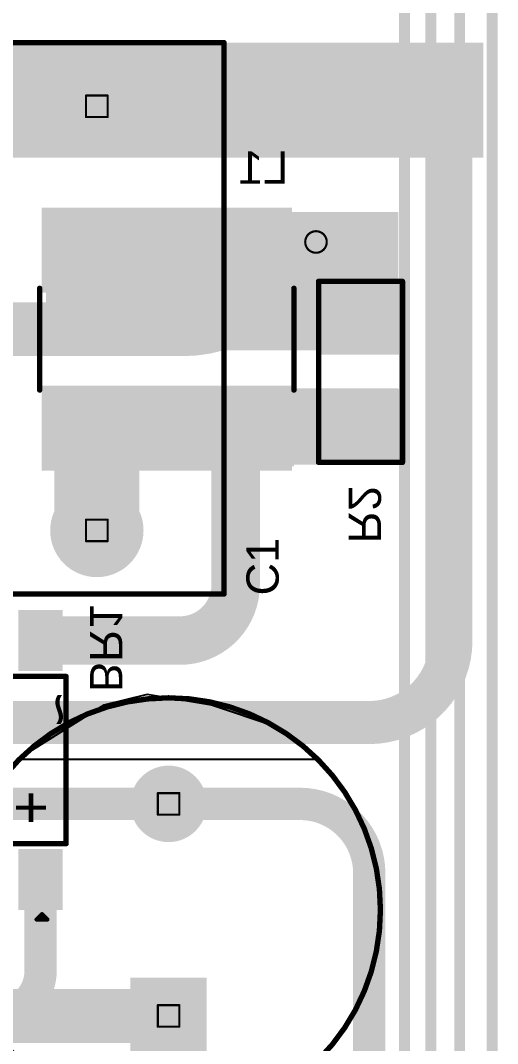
# Model space of a CAD drawing. Header units: inches. Extents: x 0 to 35.2, y -0.7 to 15.9.
# Drawn here: x 2.105 to 2.548, y 1.527 to 2.477 of the extents above; entities that cross this region are included whole.
import ezdxf

# ---------------------------------------------------------------- set-up
doc = ezdxf.new("R2010")
doc.units = ezdxf.units.IN
doc.header["$MEASUREMENT"] = 0
for name, color, linetype in [('Bottom Layer', 5, 'Continuous'), ('Bottom Overlay', 54, 'Continuous'), ('Bottom Paste', 16, 'Continuous'), ('Bottom Solder', 6, 'Continuous'), ('Drill Drawing', 1, 'Continuous'), ('GND1', 16, 'Continuous'), ('GND2', 76, 'Continuous'), ('Mechanical 6', 56, 'Continuous'), ('Multi-Layer', 9, 'Continuous'), ('Pad Holes', 156, 'Continuous'), ('Top Layer', 1, 'Continuous'), ('Top Overlay', 2, 'Continuous'), ('Top Solder', 216, 'Continuous'), ('Via Holes', 16, 'Continuous')]:
    doc.layers.add(name, color=color, linetype=linetype)
doc.styles.add('Arial', font='', dxfattribs={"height": 0.2})
doc.styles.get('Arial').set_extended_font_data('Arial')

# ---------------------------------------------------------------- blocks, each defined once
blk = doc.blocks.new('XRNR6045_470_H_M_B_17')
at = {"layer": 'Bottom Layer'}
for points in [[(-0.11811, 0.1122), (-0.04724, 0.1122), (-0.04724, -0.1122), (-0.11811, -0.1122)], [(0.04724, 0.1122), (0.11811, 0.1122), (0.11811, -0.1122), (0.04724, -0.1122)]]:
    blk.add_hatch(color=5, dxfattribs=at).paths.add_polyline_path(points)
at = {"layer": 'Bottom Paste'}
for points in [[(-0.11811, 0.1122), (-0.04724, 0.1122), (-0.04724, -0.1122), (-0.11811, -0.1122)], [(0.04724, 0.1122), (0.11811, 0.1122), (0.11811, -0.1122), (0.04724, -0.1122)]]:
    blk.add_hatch(color=16, dxfattribs=at).paths.add_polyline_path(points)
at = {"layer": 'Bottom Solder'}
for points in [[(-0.12211, 0.1162), (-0.04324, 0.1162), (-0.04324, -0.1162), (-0.12211, -0.1162)], [(0.04324, 0.1162), (0.12211, 0.1162), (0.12211, -0.1162), (0.04324, -0.1162)]]:
    blk.add_hatch(color=6, dxfattribs=at).paths.add_polyline_path(points)
at = {"layer": 'Bottom Overlay'}
for points in [[(0.04724, 0.11811, 0.005, 0.005, 0), (-0.04724, 0.11811, 0.005, 0.005, 0)], [(-0.04724, -0.11811, 0.005, 0.005, 0), (0.04724, -0.11811, 0.005, 0.005, 0)]]:
    blk.add_lwpolyline(points, format="xyseb", dxfattribs=at)
for points in [[(-0.04849, 0.11811, 0.0025, 0.0025, 1), (-0.04599, 0.11811, 0.0025, 0.0025, 1)], [(0.04599, 0.11811, 0.0025, 0.0025, 1), (0.04849, 0.11811, 0.0025, 0.0025, 1)], [(-0.04849, -0.11811, 0.0025, 0.0025, 1), (-0.04599, -0.11811, 0.0025, 0.0025, 1)], [(0.04599, -0.11811, 0.0025, 0.0025, 1), (0.04849, -0.11811, 0.0025, 0.0025, 1)]]:
    blk.add_lwpolyline(points, format="xyseb", close=True, dxfattribs=at)
blk = doc.blocks.new('R___1206_B_103')
at = {"layer": 'Bottom Layer'}
for points in [[(-0.08, 0.035), (-0.02, 0.035), (-0.02, -0.035), (-0.08, -0.035)], [(0.02, 0.035), (0.08, 0.035), (0.08, -0.035), (0.02, -0.035)]]:
    blk.add_hatch(color=5, dxfattribs=at).paths.add_polyline_path(points)
at = {"layer": 'Bottom Paste'}
for points in [[(-0.08, 0.035), (-0.02, 0.035), (-0.02, -0.035), (-0.08, -0.035)], [(0.02, 0.035), (0.08, 0.035), (0.08, -0.035), (0.02, -0.035)]]:
    blk.add_hatch(color=16, dxfattribs=at).paths.add_polyline_path(points)
at = {"layer": 'Bottom Solder'}
for points in [[(-0.084, 0.039), (-0.016, 0.039), (-0.016, -0.039), (-0.084, -0.039)], [(0.016, 0.039), (0.084, 0.039), (0.084, -0.039), (0.016, -0.039)]]:
    blk.add_hatch(color=6, dxfattribs=at).paths.add_polyline_path(points)
at = {"layer": 'Bottom Overlay'}
for points in [[(-0.084, -0.039, 0.005, 0.005, 0), (-0.084, 0.039, 0.005, 0.005, 0)], [(-0.084, 0.039, 0.005, 0.005, 0), (0.084, 0.039, 0.005, 0.005, 0)], [(0.084, -0.039, 0.005, 0.005, 0), (0.084, 0.039, 0.005, 0.005, 0)], [(0.084, -0.039, 0.005, 0.005, 0), (-0.084, -0.039, 0.005, 0.005, 0)]]:
    blk.add_lwpolyline(points, format="xyseb", dxfattribs=at)
for points in [[(-0.08525, 0.039, 0.0025, 0.0025, 1), (-0.08275, 0.039, 0.0025, 0.0025, 1)], [(-0.08525, 0.039, 0.0025, 0.0025, 1), (-0.08275, 0.039, 0.0025, 0.0025, 1)], [(0.08275, 0.039, 0.0025, 0.0025, 1), (0.08525, 0.039, 0.0025, 0.0025, 1)], [(0.08275, 0.039, 0.0025, 0.0025, 1), (0.08525, 0.039, 0.0025, 0.0025, 1)], [(-0.08525, -0.039, 0.0025, 0.0025, 1), (-0.08275, -0.039, 0.0025, 0.0025, 1)], [(-0.08525, -0.039, 0.0025, 0.0025, 1), (-0.08275, -0.039, 0.0025, 0.0025, 1)], [(0.08275, -0.039, 0.0025, 0.0025, 1), (0.08525, -0.039, 0.0025, 0.0025, 1)], [(0.08275, -0.039, 0.0025, 0.0025, 1), (0.08525, -0.039, 0.0025, 0.0025, 1)]]:
    blk.add_lwpolyline(points, format="xyseb", close=True, dxfattribs=at)
blk = doc.blocks.new('87EC0494_181')
at = {"layer": 'Bottom Layer'}
blk.add_hatch(color=5, dxfattribs=at).paths.add_polyline_path([(-0.12992, 0.0315), (-0.06692, 0.0315), (-0.06692, -0.0315), (-0.12992, -0.0315)])
h = blk.add_hatch(color=5, dxfattribs=at)
edge = h.paths.add_edge_path()
edge.add_arc((0.09843, 0), 0.0315, 0, 360)
at = {"layer": 'Bottom Solder'}
blk.add_hatch(color=6, dxfattribs=at).paths.add_polyline_path([(-0.13392, 0.0355), (-0.06292, 0.0355), (-0.06292, -0.0355), (-0.13392, -0.0355)])
h = blk.add_hatch(color=6, dxfattribs=at)
edge = h.paths.add_edge_path()
edge.add_arc((0.09843, 0), 0.0355, 0, 360)
at = {"layer": 'GND1'}
blk.add_hatch(color=16, dxfattribs=at).paths.add_polyline_path([(-0.12992, 0.0315), (-0.06692, 0.0315), (-0.06692, -0.0315), (-0.12992, -0.0315)])
h = blk.add_hatch(color=16, dxfattribs=at)
edge = h.paths.add_edge_path()
edge.add_arc((0.09843, 0), 0.0315, 0, 360)
at = {"layer": 'GND2'}
blk.add_hatch(color=76, dxfattribs=at).paths.add_polyline_path([(-0.12992, 0.0315), (-0.06692, 0.0315), (-0.06692, -0.0315), (-0.12992, -0.0315)])
h = blk.add_hatch(color=76, dxfattribs=at)
edge = h.paths.add_edge_path()
edge.add_arc((0.09843, 0), 0.0315, 0, 360)
at = {"layer": 'Multi-Layer'}
blk.add_hatch(color=9, dxfattribs=at).paths.add_polyline_path([(-0.12992, 0.0315), (-0.06692, 0.0315), (-0.06692, -0.0315), (-0.12992, -0.0315)])
h = blk.add_hatch(color=9, dxfattribs=at)
edge = h.paths.add_edge_path()
edge.add_arc((0.09843, 0), 0.0315, 0, 360)
at = {"layer": 'Pad Holes'}
h = blk.add_hatch(color=7, dxfattribs=at)
edge = h.paths.add_edge_path()
edge.add_arc((-0.09842, 0), 0.01969, 0, 360)
h = blk.add_hatch(color=7, dxfattribs=at)
edge = h.paths.add_edge_path()
edge.add_arc((0.09842, 0), 0.01969, 0, 360)
at = {"layer": 'Top Layer'}
blk.add_hatch(color=1, dxfattribs=at).paths.add_polyline_path([(-0.12992, 0.0315), (-0.06692, 0.0315), (-0.06692, -0.0315), (-0.12992, -0.0315)])
h = blk.add_hatch(color=1, dxfattribs=at)
edge = h.paths.add_edge_path()
edge.add_arc((0.09843, 0), 0.0315, 0, 360)
at = {"layer": 'Top Solder'}
blk.add_hatch(color=216, dxfattribs=at).paths.add_polyline_path([(-0.13392, 0.0355), (-0.06292, 0.0355), (-0.06292, -0.0355), (-0.13392, -0.0355)])
h = blk.add_hatch(color=216, dxfattribs=at)
edge = h.paths.add_edge_path()
edge.add_arc((0.09843, 0), 0.0355, 0, 360)
at = {"layer": 'Top Overlay'}
for p, q in [((0.14, 0.14), (0.14, 0.14)), ((0.14, 0.14), (0.14, -0.14)), ((0.19, 0.06), (0.14, 0.14)), ((0.2, 0.02), (0.19, 0.06)), ((0.19, -0.04), (0.2, 0.02)), ((0.17, -0.1), (0.19, -0.04)), ((0.14, -0.14), (0.17, -0.1))]:
    blk.add_line(p, q, dxfattribs=at)
for points in [[(0.19685, 0, 0.005, 0.005, 1), (-0.19685, 0, 0.005, 0.005, 1)], [(-0.16125, 0.03, 0.0025, 0.0025, 1), (-0.15875, 0.03, 0.0025, 0.0025, 1)], [(-0.1981, 0, 0.0025, 0.0025, 1), (-0.1956, 0, 0.0025, 0.0025, 1)], [(-0.18125, 0, 0.0025, 0.0025, 1), (-0.17875, 0, 0.0025, 0.0025, 1)], [(-0.14125, 0, 0.0025, 0.0025, 1), (-0.13875, 0, 0.0025, 0.0025, 1)], [(0.1956, 0, 0.0025, 0.0025, 1), (0.1981, 0, 0.0025, 0.0025, 1)], [(-0.16125, -0.03, 0.0025, 0.0025, 1), (-0.15875, -0.03, 0.0025, 0.0025, 1)]]:
    blk.add_lwpolyline(points, format="xyseb", close=True, dxfattribs=at)
for points in [[(-0.16, 0.03, 0.005, 0.005, 0), (-0.16, -0.03, 0.005, 0.005, 0)], [(-0.18, 0, 0.005, 0.005, 0), (-0.14, 0, 0.005, 0.005, 0)]]:
    blk.add_lwpolyline(points, format="xyseb", dxfattribs=at)
blk = doc.blocks.new('B32921C3104M000_186')
at = {"layer": 'Bottom Layer'}
h = blk.add_hatch(color=5, dxfattribs=at)
edge = h.paths.add_edge_path()
edge.add_arc((-0.19685, 0), 0.03937, 0, 360)
h = blk.add_hatch(color=5, dxfattribs=at)
edge = h.paths.add_edge_path()
edge.add_arc((0.19685, 0), 0.03937, 0, 360)
at = {"layer": 'Bottom Solder'}
h = blk.add_hatch(color=6, dxfattribs=at)
edge = h.paths.add_edge_path()
edge.add_arc((-0.19685, 0), 0.04337, 0, 360)
h = blk.add_hatch(color=6, dxfattribs=at)
edge = h.paths.add_edge_path()
edge.add_arc((0.19685, 0), 0.04337, 0, 360)
at = {"layer": 'GND1'}
h = blk.add_hatch(color=16, dxfattribs=at)
edge = h.paths.add_edge_path()
edge.add_arc((-0.19685, 0), 0.03937, 0, 360)
h = blk.add_hatch(color=16, dxfattribs=at)
edge = h.paths.add_edge_path()
edge.add_arc((0.19685, 0), 0.03937, 0, 360)
at = {"layer": 'GND2'}
h = blk.add_hatch(color=76, dxfattribs=at)
edge = h.paths.add_edge_path()
edge.add_arc((-0.19685, 0), 0.03937, 0, 360)
h = blk.add_hatch(color=76, dxfattribs=at)
edge = h.paths.add_edge_path()
edge.add_arc((0.19685, 0), 0.03937, 0, 360)
at = {"layer": 'Multi-Layer'}
h = blk.add_hatch(color=9, dxfattribs=at)
edge = h.paths.add_edge_path()
edge.add_arc((-0.19685, 0), 0.03937, 0, 360)
h = blk.add_hatch(color=9, dxfattribs=at)
edge = h.paths.add_edge_path()
edge.add_arc((0.19685, 0), 0.03937, 0, 360)
at = {"layer": 'Pad Holes'}
h = blk.add_hatch(color=7, dxfattribs=at)
edge = h.paths.add_edge_path()
edge.add_arc((-0.19685, 0), 0.01969, 0, 360)
h = blk.add_hatch(color=7, dxfattribs=at)
edge = h.paths.add_edge_path()
edge.add_arc((0.19685, 0), 0.01969, 0, 360)
at = {"layer": 'Top Layer'}
h = blk.add_hatch(color=1, dxfattribs=at)
edge = h.paths.add_edge_path()
edge.add_arc((-0.19685, 0), 0.03937, 0, 360)
h = blk.add_hatch(color=1, dxfattribs=at)
edge = h.paths.add_edge_path()
edge.add_arc((0.19685, 0), 0.03937, 0, 360)
at = {"layer": 'Top Solder'}
h = blk.add_hatch(color=216, dxfattribs=at)
edge = h.paths.add_edge_path()
edge.add_arc((-0.19685, 0), 0.04337, 0, 360)
h = blk.add_hatch(color=216, dxfattribs=at)
edge = h.paths.add_edge_path()
edge.add_arc((0.19685, 0), 0.04337, 0, 360)
at = {"layer": 'Top Overlay'}
for points in [[(0.25591, 0.11811, 0.005, 0.005, 0), (-0.25591, 0.11811, 0.005, 0.005, 0)], [(-0.25591, -0.11811, 0.005, 0.005, 0), (-0.25591, 0.11811, 0.005, 0.005, 0)], [(0.25591, -0.11811, 0.005, 0.005, 0), (0.25591, 0.11811, 0.005, 0.005, 0)], [(0.25591, -0.11811, 0.005, 0.005, 0), (-0.25591, -0.11811, 0.005, 0.005, 0)]]:
    blk.add_lwpolyline(points, format="xyseb", dxfattribs=at)
for points in [[(-0.25716, 0.11811, 0.0025, 0.0025, 1), (-0.25466, 0.11811, 0.0025, 0.0025, 1)], [(-0.25716, 0.11811, 0.0025, 0.0025, 1), (-0.25466, 0.11811, 0.0025, 0.0025, 1)], [(0.25466, 0.11811, 0.0025, 0.0025, 1), (0.25716, 0.11811, 0.0025, 0.0025, 1)], [(0.25466, 0.11811, 0.0025, 0.0025, 1), (0.25716, 0.11811, 0.0025, 0.0025, 1)], [(-0.25716, -0.11811, 0.0025, 0.0025, 1), (-0.25466, -0.11811, 0.0025, 0.0025, 1)], [(-0.25716, -0.11811, 0.0025, 0.0025, 1), (-0.25466, -0.11811, 0.0025, 0.0025, 1)], [(0.25466, -0.11811, 0.0025, 0.0025, 1), (0.25716, -0.11811, 0.0025, 0.0025, 1)], [(0.25466, -0.11811, 0.0025, 0.0025, 1), (0.25716, -0.11811, 0.0025, 0.0025, 1)]]:
    blk.add_lwpolyline(points, format="xyseb", close=True, dxfattribs=at)
blk = doc.blocks.new('LMBS_1_B_188')
at = {"layer": 'Bottom Layer'}
for points in [[(-0.13523, 0.09528), (-0.08661, 0.09528), (-0.08661, 0.0622), (-0.13523, 0.0622)], [(0.08661, 0.09528), (0.13523, 0.09528), (0.13523, 0.0622), (0.08661, 0.0622)], [(-0.13523, -0.0622), (-0.08661, -0.0622), (-0.08661, -0.09528), (-0.13523, -0.09528)], [(0.08661, -0.0622), (0.13523, -0.0622), (0.13523, -0.09528), (0.08661, -0.09528)]]:
    blk.add_hatch(color=5, dxfattribs=at).paths.add_polyline_path(points)
at = {"layer": 'Bottom Paste'}
for points in [[(-0.13523, 0.09528), (-0.08661, 0.09528), (-0.08661, 0.0622), (-0.13523, 0.0622)], [(0.08661, 0.09528), (0.13523, 0.09528), (0.13523, 0.0622), (0.08661, 0.0622)], [(-0.13523, -0.0622), (-0.08661, -0.0622), (-0.08661, -0.09528), (-0.13523, -0.09528)], [(0.08661, -0.0622), (0.13523, -0.0622), (0.13523, -0.09528), (0.08661, -0.09528)]]:
    blk.add_hatch(color=16, dxfattribs=at).paths.add_polyline_path(points)
at = {"layer": 'Bottom Solder'}
for points in [[(-0.13923, 0.09928), (-0.08261, 0.09928), (-0.08261, 0.0582), (-0.13923, 0.0582)], [(0.08261, 0.09928), (0.13923, 0.09928), (0.13923, 0.0582), (0.08261, 0.0582)], [(-0.13923, -0.0582), (-0.08261, -0.0582), (-0.08261, -0.09928), (-0.13923, -0.09928)], [(0.08261, -0.0582), (0.13923, -0.0582), (0.13923, -0.09928), (0.08261, -0.09928)]]:
    blk.add_hatch(color=6, dxfattribs=at).paths.add_polyline_path(points)
at = {"layer": 'Bottom Overlay'}
for points in [[(-0.07761, 0.10241, 0.005, 0.005, 0), (0.07761, 0.10241, 0.005, 0.005, 0)], [(-0.07761, 0.10241, 0.005, 0.005, 0), (-0.07761, -0.10241, 0.005, 0.005, 0)], [(0.07761, 0.10241, 0.005, 0.005, 0), (0.07761, -0.10241, 0.005, 0.005, 0)], [(-0.148, -0.075, 0.00394, 0.00394, 0), (-0.143, -0.08, 0.00394, 0.00394, 0)], [(-0.148, -0.075, 0.00394, 0.00394, 0), (-0.148, -0.085, 0.00394, 0.00394, 0)], [(-0.143, -0.08, 0.00394, 0.00394, 0), (-0.148, -0.085, 0.00394, 0.00394, 0)], [(-0.07761, -0.10241, 0.005, 0.005, 0), (0.07761, -0.10241, 0.005, 0.005, 0)]]:
    blk.add_lwpolyline(points, format="xyseb", dxfattribs=at)
for points in [[(-0.07886, 0.10241, 0.0025, 0.0025, 1), (-0.07636, 0.10241, 0.0025, 0.0025, 1)], [(-0.07886, 0.10241, 0.0025, 0.0025, 1), (-0.07636, 0.10241, 0.0025, 0.0025, 1)], [(0.07636, 0.10241, 0.0025, 0.0025, 1), (0.07886, 0.10241, 0.0025, 0.0025, 1)], [(0.07636, 0.10241, 0.0025, 0.0025, 1), (0.07886, 0.10241, 0.0025, 0.0025, 1)], [(-0.14898, -0.075, 0.00197, 0.00197, 1), (-0.14702, -0.075, 0.00197, 0.00197, 1)], [(-0.14898, -0.075, 0.00197, 0.00197, 1), (-0.14702, -0.075, 0.00197, 0.00197, 1)], [(-0.14898, -0.085, 0.00197, 0.00197, 1), (-0.14702, -0.085, 0.00197, 0.00197, 1)], [(-0.14898, -0.085, 0.00197, 0.00197, 1), (-0.14702, -0.085, 0.00197, 0.00197, 1)], [(-0.14398, -0.08, 0.00197, 0.00197, 1), (-0.14202, -0.08, 0.00197, 0.00197, 1)], [(-0.14398, -0.08, 0.00197, 0.00197, 1), (-0.14202, -0.08, 0.00197, 0.00197, 1)], [(-0.07886, -0.10241, 0.0025, 0.0025, 1), (-0.07636, -0.10241, 0.0025, 0.0025, 1)], [(-0.07886, -0.10241, 0.0025, 0.0025, 1), (-0.07636, -0.10241, 0.0025, 0.0025, 1)], [(0.07636, -0.10241, 0.0025, 0.0025, 1), (0.07886, -0.10241, 0.0025, 0.0025, 1)], [(0.07636, -0.10241, 0.0025, 0.0025, 1), (0.07886, -0.10241, 0.0025, 0.0025, 1)]]:
    blk.add_lwpolyline(points, format="xyseb", close=True, dxfattribs=at)
at = {"layer": 'Bottom Overlay', "style": 'Arial', "text_generation_flag": 2}
for s, p in [('-', (-0.06024, 0.0967)), ('+', (-0.06024, -0.05078))]:
    blk.add_text(s, height=0.03937, rotation=180, dxfattribs=at).set_placement(p)
for p in [(0.063, 0.035), (0.063, -0.115)]:
    blk.add_text('~', height=0.03937, dxfattribs=at).set_placement(p)

msp = doc.modelspace()

# ---------------------------------------------------------------- hatches: boundary and pattern name
at = {"layer": 'Bottom Layer'}
for points in [[(1.40637, 2.34918), (2.535, 2.34918), (2.535, 2.45591), (1.40637, 2.45591)], [(2.1288, 2.17035), (2.456, 2.17035), (2.456, 2.29879), (2.1288, 2.29879)], [(2.1288, 2.0642), (2.456, 2.0642), (2.456, 2.13507), (2.1288, 2.13507)], [(2.1288, 2.06257), (2.35911, 2.06257), (2.35911, 2.13343), (2.1288, 2.13343)], [(2.13663, 2.00315), (2.21537, 2.00315), (2.21537, 2.115), (2.13663, 2.115)]]:
    msp.add_hatch(color=5, dxfattribs=at).paths.add_polyline_path(points)
h = msp.add_hatch(color=5, dxfattribs=at)
edge = h.paths.add_edge_path()
edge.add_arc((2.37961, 2.2709), 0.01969, 0, 360)
at = {"layer": 'GND1'}
h = msp.add_hatch(color=16, dxfattribs=at)
edge = h.paths.add_edge_path()
edge.add_arc((2.37961, 2.2709), 0.01969, 0, 360)
at = {"layer": 'GND2'}
h = msp.add_hatch(color=76, dxfattribs=at)
edge = h.paths.add_edge_path()
edge.add_arc((2.37961, 2.2709), 0.01969, 0, 360)
at = {"layer": 'Top Layer'}
h = msp.add_hatch(color=1, dxfattribs=at)
edge = h.paths.add_edge_path()
edge.add_arc((2.37961, 2.2709), 0.01969, 0, 360)
at = {"layer": 'Via Holes'}
h = msp.add_hatch(color=7, dxfattribs=at)
edge = h.paths.add_edge_path()
edge.add_arc((2.37961, 2.2709), 0.00984, 0, 360)

# ---------------------------------------------------------------- linework, layer by layer
at = {"layer": 'Bottom Layer'}
for points in [[(2.375, 2.39685, 0.04, 0.04, 0), (2.47669, 2.39685, 0.04, 0.04, 0)], [(2.47669, 2.39685, 0.04, 0.04, -0.414214), (2.505, 2.36854, 0.04, 0.04, 0)], [(2.505, 1.90072, 0.04, 0.04, 0), (2.505, 2.36854, 0.04, 0.04, 0)], [(2.30241, 2.10433, 0.045, 0.045, -0.414214), (2.305, 2.10174, 0.045, 0.045, 0)], [(2.305, 1.95274, 0.045, 0.045, 0), (2.305, 2.10174, 0.045, 0.045, 0)], [(2.305, 1.95274, 0.045, 0.045, -0.414214), (2.25318, 1.90092, 0.045, 0.045, 0)], [(2.1308, 1.90092, 0.045, 0.045, 0), (2.25318, 1.90092, 0.045, 0.045, 0)], [(2.505, 1.90072, 0.04, 0.04, -0.414214), (2.42911, 1.82483, 0.04, 0.04, 0)], [(1.88365, 1.82483, 0.04, 0.04, 0), (2.42911, 1.82483, 0.04, 0.04, 0)], [(1.96626, 1.74935, 0.03, 0.03, 0), (2.24263, 1.74935, 0.03, 0.03, 0)], [(2.24263, 1.74935, 0.03, 0.03, 0), (2.36476, 1.74935, 0.03, 0.03, 0)], [(2.36476, 1.74935, 0.03, 0.03, -0.414214), (2.42911, 1.685, 0.03, 0.03, 0)], [(2.42911, 1.41411, 0.03, 0.03, 0), (2.42911, 1.685, 0.03, 0.03, 0)], [(2.12374, 1.59433, 0.03, 0.03, 0), (2.12374, 1.67908, 0.03, 0.03, 0)], [(2.12374, 1.59433, 0.03, 0.03, -0.414214), (2.08256, 1.55315, 0.03, 0.03, 0)]]:
    msp.add_lwpolyline(points, format="xyseb", dxfattribs=at)
for points in [[(2.365, 2.39685, 0.02, 0.02, 1), (2.385, 2.39685, 0.02, 0.02, 1)], [(2.46669, 2.39685, 0.02, 0.02, 1), (2.48669, 2.39685, 0.02, 0.02, 1)], [(2.46669, 2.39685, 0.02, 0.02, 1), (2.48669, 2.39685, 0.02, 0.02, 1)], [(2.495, 2.36854, 0.02, 0.02, 1), (2.515, 2.36854, 0.02, 0.02, 1)], [(2.495, 2.36854, 0.02, 0.02, 1), (2.515, 2.36854, 0.02, 0.02, 1)], [(2.29116, 2.10433, 0.0225, 0.0225, 1), (2.31366, 2.10433, 0.0225, 0.0225, 1)], [(2.29375, 2.10174, 0.0225, 0.0225, 1), (2.31625, 2.10174, 0.0225, 0.0225, 1)], [(2.29375, 2.10174, 0.0225, 0.0225, 1), (2.31625, 2.10174, 0.0225, 0.0225, 1)], [(2.29375, 1.95274, 0.0225, 0.0225, 1), (2.31625, 1.95274, 0.0225, 0.0225, 1)], [(2.29375, 1.95274, 0.0225, 0.0225, 1), (2.31625, 1.95274, 0.0225, 0.0225, 1)], [(2.11955, 1.90092, 0.0225, 0.0225, 1), (2.14205, 1.90092, 0.0225, 0.0225, 1)], [(2.24193, 1.90092, 0.0225, 0.0225, 1), (2.26443, 1.90092, 0.0225, 0.0225, 1)], [(2.24193, 1.90092, 0.0225, 0.0225, 1), (2.26443, 1.90092, 0.0225, 0.0225, 1)], [(2.495, 1.90072, 0.02, 0.02, 1), (2.515, 1.90072, 0.02, 0.02, 1)], [(2.495, 1.90072, 0.02, 0.02, 1), (2.515, 1.90072, 0.02, 0.02, 1)], [(2.41911, 1.82483, 0.02, 0.02, 1), (2.43911, 1.82483, 0.02, 0.02, 1)], [(2.41911, 1.82483, 0.02, 0.02, 1), (2.43911, 1.82483, 0.02, 0.02, 1)], [(2.23514, 1.74935, 0.015, 0.015, 1), (2.25014, 1.74935, 0.015, 0.015, 1)], [(2.23514, 1.74935, 0.015, 0.015, 1), (2.25014, 1.74935, 0.015, 0.015, 1)], [(2.35726, 1.74935, 0.015, 0.015, 1), (2.37226, 1.74935, 0.015, 0.015, 1)], [(2.35726, 1.74935, 0.015, 0.015, 1), (2.37226, 1.74935, 0.015, 0.015, 1)], [(2.42161, 1.685, 0.015, 0.015, 1), (2.43661, 1.685, 0.015, 0.015, 1)], [(2.42161, 1.685, 0.015, 0.015, 1), (2.43661, 1.685, 0.015, 0.015, 1)], [(2.11624, 1.67908, 0.015, 0.015, 1), (2.13124, 1.67908, 0.015, 0.015, 1)], [(2.11624, 1.59433, 0.015, 0.015, 1), (2.13124, 1.59433, 0.015, 0.015, 1)], [(2.11624, 1.59433, 0.015, 0.015, 1), (2.13124, 1.59433, 0.015, 0.015, 1)]]:
    msp.add_lwpolyline(points, format="xyseb", close=True, dxfattribs=at)
at = {"layer": 'Drill Drawing'}
for points in [[(2.166, 2.40685, 0.002, 0.002, 0), (2.186, 2.40685, 0.002, 0.002, 0)], [(2.166, 2.38685, 0.002, 0.002, 0), (2.166, 2.40685, 0.002, 0.002, 0)], [(2.186, 2.38685, 0.002, 0.002, 0), (2.186, 2.40685, 0.002, 0.002, 0)], [(2.166, 2.38685, 0.002, 0.002, 0), (2.186, 2.38685, 0.002, 0.002, 0)], [(2.166, 2.01315, 0.002, 0.002, 0), (2.186, 2.01315, 0.002, 0.002, 0)], [(2.166, 1.99315, 0.002, 0.002, 0), (2.166, 2.01315, 0.002, 0.002, 0)], [(2.186, 1.99315, 0.002, 0.002, 0), (2.186, 2.01315, 0.002, 0.002, 0)], [(2.166, 1.99315, 0.002, 0.002, 0), (2.186, 1.99315, 0.002, 0.002, 0)], [(2.23264, 1.75935, 0.002, 0.002, 0), (2.25264, 1.75935, 0.002, 0.002, 0)], [(2.23264, 1.73935, 0.002, 0.002, 0), (2.23264, 1.75935, 0.002, 0.002, 0)], [(2.25264, 1.73935, 0.002, 0.002, 0), (2.25264, 1.75935, 0.002, 0.002, 0)], [(2.23264, 1.73935, 0.002, 0.002, 0), (2.25264, 1.73935, 0.002, 0.002, 0)], [(2.23264, 1.5625, 0.002, 0.002, 0), (2.25264, 1.5625, 0.002, 0.002, 0)], [(2.23264, 1.5425, 0.002, 0.002, 0), (2.23264, 1.5625, 0.002, 0.002, 0)], [(2.25264, 1.5425, 0.002, 0.002, 0), (2.25264, 1.5625, 0.002, 0.002, 0)], [(2.23264, 1.5425, 0.002, 0.002, 0), (2.25264, 1.5425, 0.002, 0.002, 0)]]:
    msp.add_lwpolyline(points, format="xyseb", dxfattribs=at)
for points in [[(2.1655, 2.40685, 0.001, 0.001, 1), (2.1665, 2.40685, 0.001, 0.001, 1)], [(2.1655, 2.40685, 0.001, 0.001, 1), (2.1665, 2.40685, 0.001, 0.001, 1)], [(2.1855, 2.40685, 0.001, 0.001, 1), (2.1865, 2.40685, 0.001, 0.001, 1)], [(2.1855, 2.40685, 0.001, 0.001, 1), (2.1865, 2.40685, 0.001, 0.001, 1)], [(2.1655, 2.38685, 0.001, 0.001, 1), (2.1665, 2.38685, 0.001, 0.001, 1)], [(2.1655, 2.38685, 0.001, 0.001, 1), (2.1665, 2.38685, 0.001, 0.001, 1)], [(2.1855, 2.38685, 0.001, 0.001, 1), (2.1865, 2.38685, 0.001, 0.001, 1)], [(2.1855, 2.38685, 0.001, 0.001, 1), (2.1865, 2.38685, 0.001, 0.001, 1)], [(2.38961, 2.2709, 0.002, 0.002, 1), (2.36961, 2.2709, 0.002, 0.002, 1)], [(2.36911, 2.2709, 0.001, 0.001, 1), (2.37011, 2.2709, 0.001, 0.001, 1)], [(2.38911, 2.2709, 0.001, 0.001, 1), (2.39011, 2.2709, 0.001, 0.001, 1)], [(2.1655, 2.01315, 0.001, 0.001, 1), (2.1665, 2.01315, 0.001, 0.001, 1)], [(2.1655, 2.01315, 0.001, 0.001, 1), (2.1665, 2.01315, 0.001, 0.001, 1)], [(2.1855, 2.01315, 0.001, 0.001, 1), (2.1865, 2.01315, 0.001, 0.001, 1)], [(2.1855, 2.01315, 0.001, 0.001, 1), (2.1865, 2.01315, 0.001, 0.001, 1)], [(2.1655, 1.99315, 0.001, 0.001, 1), (2.1665, 1.99315, 0.001, 0.001, 1)], [(2.1655, 1.99315, 0.001, 0.001, 1), (2.1665, 1.99315, 0.001, 0.001, 1)], [(2.1855, 1.99315, 0.001, 0.001, 1), (2.1865, 1.99315, 0.001, 0.001, 1)], [(2.1855, 1.99315, 0.001, 0.001, 1), (2.1865, 1.99315, 0.001, 0.001, 1)], [(2.23213, 1.75935, 0.001, 0.001, 1), (2.23313, 1.75935, 0.001, 0.001, 1)], [(2.23213, 1.75935, 0.001, 0.001, 1), (2.23313, 1.75935, 0.001, 0.001, 1)], [(2.25213, 1.75935, 0.001, 0.001, 1), (2.25313, 1.75935, 0.001, 0.001, 1)], [(2.25213, 1.75935, 0.001, 0.001, 1), (2.25313, 1.75935, 0.001, 0.001, 1)], [(2.23213, 1.73935, 0.001, 0.001, 1), (2.23313, 1.73935, 0.001, 0.001, 1)], [(2.23213, 1.73935, 0.001, 0.001, 1), (2.23313, 1.73935, 0.001, 0.001, 1)], [(2.25213, 1.73935, 0.001, 0.001, 1), (2.25313, 1.73935, 0.001, 0.001, 1)], [(2.25213, 1.73935, 0.001, 0.001, 1), (2.25313, 1.73935, 0.001, 0.001, 1)], [(2.23213, 1.5625, 0.001, 0.001, 1), (2.23313, 1.5625, 0.001, 0.001, 1)], [(2.23213, 1.5625, 0.001, 0.001, 1), (2.23313, 1.5625, 0.001, 0.001, 1)], [(2.25213, 1.5625, 0.001, 0.001, 1), (2.25313, 1.5625, 0.001, 0.001, 1)], [(2.25213, 1.5625, 0.001, 0.001, 1), (2.25313, 1.5625, 0.001, 0.001, 1)], [(2.23213, 1.5425, 0.001, 0.001, 1), (2.23313, 1.5425, 0.001, 0.001, 1)], [(2.23213, 1.5425, 0.001, 0.001, 1), (2.23313, 1.5425, 0.001, 0.001, 1)], [(2.25213, 1.5425, 0.001, 0.001, 1), (2.25313, 1.5425, 0.001, 0.001, 1)], [(2.25213, 1.5425, 0.001, 0.001, 1), (2.25313, 1.5425, 0.001, 0.001, 1)]]:
    msp.add_lwpolyline(points, format="xyseb", close=True, dxfattribs=at)
at = {"layer": 'GND2'}
for points in [[(2.48628, 2.76297, 0.01, 0.01, 0), (2.48628, 0.58648, 0.01, 0.01, 0)], [(2.46189, 2.72901, 0.01, 0.01, 0), (2.46189, 0.62742, 0.01, 0.01, 0)], [(2.513, 0.44016, 0.01, 0.01, 0), (2.513, 2.63598, 0.01, 0.01, 0)]]:
    msp.add_lwpolyline(points, format="xyseb", dxfattribs=at)
at = {"layer": 'Mechanical 6'}
msp.add_lwpolyline([(2.54331, 0, 0.01, 0.01, 0), (2.54331, 3.2874, 0.01, 0.01, 0)], format="xyseb", dxfattribs=at)
at = {"layer": 'Top Layer'}
for points in [[(2.328, 2.21929, 0.05, 0.05, 0), (2.37961, 2.2709, 0.05, 0.05, 0)], [(2.328, 2.21929, 0.05, 0.05, -0.198912), (2.25729, 2.19, 0.05, 0.05, 0)], [(1.7238, 2.19, 0.05, 0.05, 0), (2.25729, 2.19, 0.05, 0.05, 0)], [(2.03286, 1.5525, 0.05, 0.05, 0), (2.24263, 1.5525, 0.05, 0.05, 0)]]:
    msp.add_lwpolyline(points, format="xyseb", dxfattribs=at)
for points in [[(2.36711, 2.2709, 0.025, 0.025, 1), (2.39211, 2.2709, 0.025, 0.025, 1)], [(2.3155, 2.21929, 0.025, 0.025, 1), (2.3405, 2.21929, 0.025, 0.025, 1)], [(2.3155, 2.21929, 0.025, 0.025, 1), (2.3405, 2.21929, 0.025, 0.025, 1)], [(2.24479, 2.19, 0.025, 0.025, 1), (2.26979, 2.19, 0.025, 0.025, 1)], [(2.24479, 2.19, 0.025, 0.025, 1), (2.26979, 2.19, 0.025, 0.025, 1)], [(2.23014, 1.5525, 0.025, 0.025, 1), (2.25514, 1.5525, 0.025, 0.025, 1)]]:
    msp.add_lwpolyline(points, format="xyseb", close=True, dxfattribs=at)

# ---------------------------------------------------------------- block references
for name, p, rotation in [('B32921C3104M000_186', (2.176, 2.2), 270), ('XRNR6045_470_H_M_B_17', (2.241, 2.18068), 270), ('R___1206_B_103', (2.421, 2.15035), 270), ('LMBS_1_B_188', (2.045, 1.79), 90), ('87EC0494_181', (2.24263, 1.65092), 90)]:
    msp.add_blockref(name, p, dxfattribs=dict(rotation=rotation))

# ---------------------------------------------------------------- texts
at = {"layer": 'Bottom Overlay', "style": 'Arial', "text_generation_flag": 2}
msp.add_text('L1', height=0.03, dxfattribs=at).set_placement((2.35399, 2.32501))
for s, p in [('R2', (2.41, 1.99101)), ('BR1', (2.16969, 1.85311))]:
    msp.add_text(s, height=0.03, rotation=270, dxfattribs=at).set_placement(p)
at = {"layer": 'Top Overlay', "style": 'Arial'}
msp.add_text('C1', height=0.03, rotation=90, dxfattribs=at).set_placement((2.34497, 1.94278))

doc.saveas('drawing.dxf')
